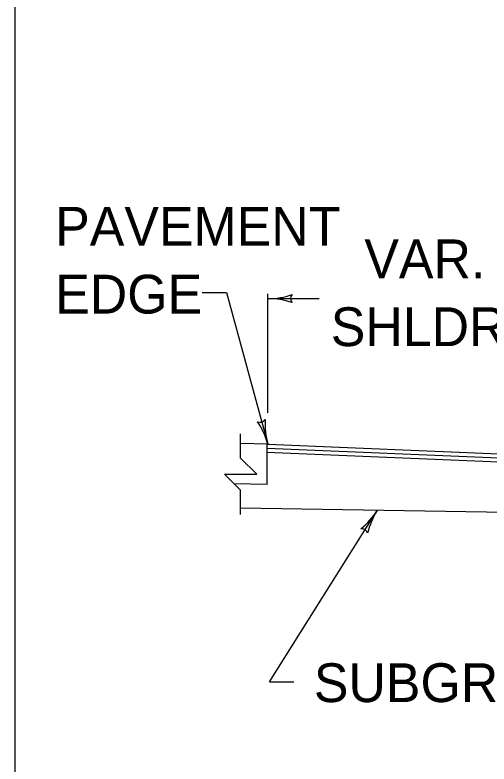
# Model space of a CAD drawing. Extents: x 997.6 to 1036.7, y 998.9 to 1022.9.
# Drawn here: x 1007 to 1009.446, y 1004.893 to 1008.755 of the extents above; entities that cross this region are included whole.
import ezdxf

# ---------------------------------------------------------------- set-up
doc = ezdxf.new("R2010")
doc.units = 0
for name, color, linetype in [('Level 1', 7, 'Continuous'), ('Level 10', 7, 'Continuous'), ('Level 11', 7, 'Continuous')]:
    doc.layers.add(name, color=color, linetype=linetype)

msp = doc.modelspace()

# ---------------------------------------------------------------- linework, layer by layer
at = {"layer": 'Level 1'}
for p, q in [((1007.9663, 1007.3248), (1008.0913, 1007.3248)), ((1008.0913, 1007.3248), (1008.3044, 1006.5428)), ((1008.3044, 1006.7037), (1008.3044, 1007.3168)), ((1008.3044, 1007.2928), (1008.5689, 1007.2928)), ((1008.3044, 1006.5428), (1008.1643, 1006.5449)), ((1008.3012, 1006.3344), (1008.3012, 1006.5428)), ((1008.3044, 1006.5427), (1009.8012, 1006.4803)), ((1008.2994, 1006.5012), (1009.8012, 1006.4386)), ((1008.3003, 1006.522), (1009.8012, 1006.4595)), ((1008.3012, 1006.3344), (1008.1315, 1006.3371)), ((1011.7494, 1006.1556), (1008.1643, 1006.2115)), ((1008.3134, 1005.3164), (1008.8686, 1006.2005)), ((1008.3134, 1005.3164), (1008.4384, 1005.3164))]:
    msp.add_line(p, q, dxfattribs=at)
msp.add_lwpolyline([(1008.1643, 1006.1793), (1008.1643, 1006.3043), (1008.081, 1006.3876), (1008.2477, 1006.3876), (1008.1643, 1006.4709), (1008.1643, 1006.5959)], dxfattribs=at)
for centre, radius, start, end in [((1008.3044, 1007.6834), 0.3906, 270, 288.6688), ((1008.453, 1007.2927), 0.0312, 138.7746, 220.8913), ((1008.3044, 1007.6834), 0.3906, 269.9878, 270), ((1008.3044, 1006.9021), 0.3906, 71.3472, 89.9939), ((1008.2654, 1006.6861), 0.0312, 244.0168, 326.1335), ((1007.9275, 1006.4401), 0.3906, 15.2422, 33.911), ((1008.6813, 1006.6454), 0.3906, 176.5894, 195.2361), ((1007.9275, 1006.4401), 0.3906, 15.23, 15.2422), ((1008.5378, 1006.4082), 0.3906, 309.2201, 327.8668), ((1009.1994, 1005.9928), 0.3906, 147.8729, 166.5417), ((1009.1994, 1005.9928), 0.3906, 147.8607, 147.8729), ((1008.7896, 1006.0747), 0.0312, 16.6475, 98.7642)]:
    msp.add_arc(centre, radius, start, end, dxfattribs=at)
at = {"layer": 'Level 10'}
msp.add_line((1007, 1021.5), (1007, 1000.5), dxfattribs=at)
at = {"layer": 'Level 11'}
msp.add_lwpolyline([(1007, 1000.5), (1035.5, 1000.5), (1035.5, 1021.5), (1007, 1021.5)], close=True, dxfattribs=at)

# ---------------------------------------------------------------- texts
at = {"layer": 'Level 1'}
for s, p in [('PAVEMENT', (1007.2075, 1007.5658)), ('VAR.', (1008.8025, 1007.3979)), ('EDGE', (1007.2075, 1007.2158)), ('SHLDR.', (1008.6293, 1007.0479)), ('SUBGRADE', (1008.5421, 1005.2123))]:
    msp.add_text(s, height=0.2, dxfattribs=at).set_placement(p)

doc.saveas('drawing.dxf')
